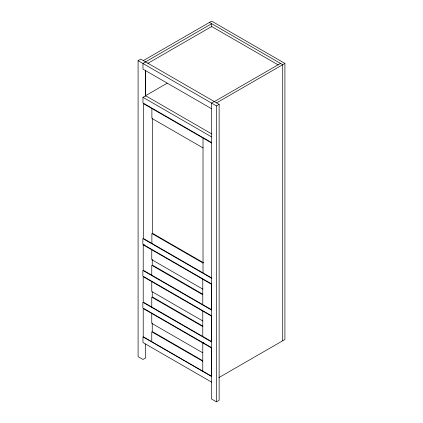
<?xml version="1.0" encoding="UTF-8"?>
<svg xmlns="http://www.w3.org/2000/svg" width="423" height="423" viewBox="0 0 423 423"><rect width="100%" height="100%" fill="white"/><g stroke="black" fill="none" stroke-linecap="round" stroke-linejoin="round"><path stroke-width="0.63" d="M145.66 344.01L145.66 357.884L142.974 359.434L138.094 356.615L138.094 60.679L140.774 59.13L219.13 104.365L219.13 400.301L216.444 401.85L211.563 399.032L211.563 103.096L214.244 101.546M143.339 60.605L211.685 21.15L284.906 63.424L284.906 339.495L218.844 377.633M145.538 61.874L211.685 23.688L211.685 26.987M145.66 61.948L142.974 63.498L142.974 69.134L211.563 108.732M147.817 63.376L211.685 26.506L278.239 64.931M167.207 83.188L145.538 95.698L211.96 134.049M211.563 142.551L142.974 102.953L142.974 97.316L145.66 95.767M214.366 101.615L280.512 63.424M216.565 102.884L284.906 63.424M138.094 60.679L216.444 105.914L219.13 104.365M143.217 244.864L211.315 284.182L211.315 309.546L143.217 270.228L143.217 244.864L144.291 244.245M203.849 342.323L202.776 342.947L202.776 371.13M209.485 22.419L282.712 64.693L282.712 340.758M142.974 97.316L211.563 136.915M211.563 142.974L143.339 103.587L143.339 238.45L211.563 277.837M203.019 147.907L151.883 118.387L151.883 108.521M203.505 262.762L152.37 233.237L152.37 118.102M203.019 263.043L151.883 233.517L151.883 243.384M211.437 278.191L142.852 238.593L142.852 244.23L211.437 283.828M202.776 289.11L151.762 259.659L151.762 249.797M202.696 294.138L152.248 265.015L152.248 259.378M202.776 294.752L151.762 265.295L151.762 275.161M211.437 310.038L142.852 270.44L142.852 276.076L211.437 315.674M202.776 320.962L151.762 291.51L151.762 281.644M202.696 325.99L152.248 296.861L152.248 291.854M202.776 326.598L151.762 297.147L151.762 307.008M211.437 341.89L142.852 302.292L142.852 307.928L211.437 347.526M202.776 352.808L151.762 323.357L151.762 313.491M202.696 360.655L152.248 331.532L152.248 323.077M202.776 361.263L151.762 331.812L151.762 341.678M211.563 376.486L142.974 336.888L142.974 342.524L211.563 382.122M216.444 105.914L216.444 401.85M203.019 138.046L203.019 272.904M202.776 279.249L202.776 304.613M202.776 311.095L202.776 336.465M145.66 70.535L145.66 96.296M145.538 70.461L145.538 95.561M211.315 316.029L143.217 276.711L143.217 302.08L211.315 341.393L211.315 316.029M211.315 347.875L143.217 308.563L143.217 336.745L211.315 376.063L211.315 347.875"/></g></svg>
